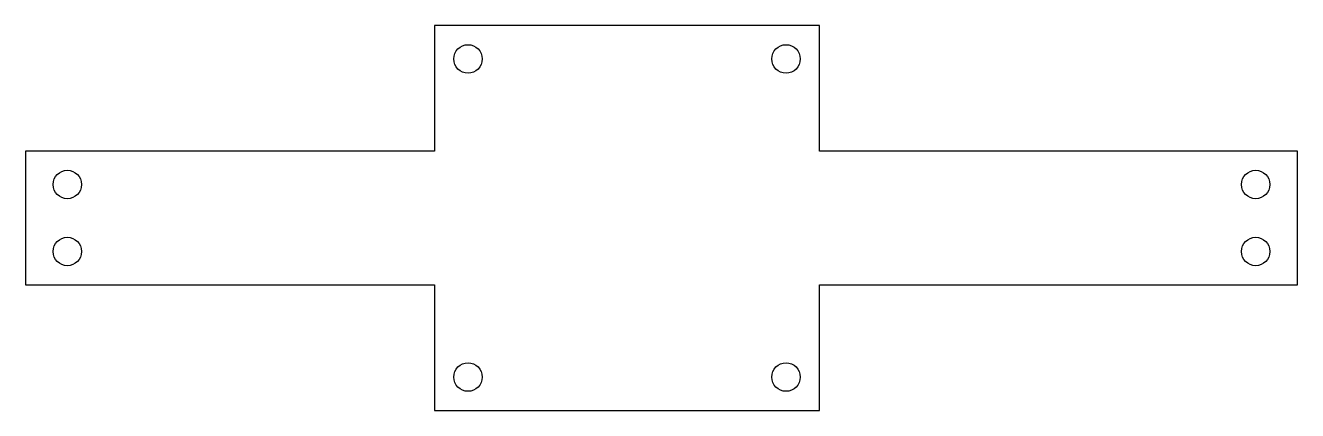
# Model space of a CAD drawing. Header units: millimetres. Extents: x -8 to 144, y 22 to 68.
import ezdxf

# ---------------------------------------------------------------- set-up
doc = ezdxf.new("R2010")
doc.units = ezdxf.units.MM
for name, color, linetype in [('BEAM_FIXINGS', 1, 'Continuous'), ('BEAM_OUTLINE', 5, 'Continuous'), ('CARRIER_FIXINGS', 3, 'Continuous')]:
    doc.layers.add(name, color=color, linetype=linetype)

msp = doc.modelspace()

# ---------------------------------------------------------------- linework, layer by layer
at = {"layer": 'BEAM_FIXINGS'}
for centre in [(-3.5, 48.82), (138.5, 48.82), (-3.5, 40.82), (138.5, 40.82)]:
    msp.add_circle(centre, 1.7, dxfattribs=at)
at = {"layer": 'BEAM_OUTLINE'}
msp.add_lwpolyline([(-8.5, 36.82), (40.3825, 36.82), (40.3825, 21.82), (86.3825, 21.82), (86.3825, 36.82), (143.5, 36.82), (143.5, 52.82), (86.3825, 52.82), (86.3825, 67.82), (40.3825, 67.82), (40.3825, 52.82), (-8.5, 52.82)], close=True, dxfattribs=at)
at = {"layer": 'CARRIER_FIXINGS'}
for centre in [(44.3825, 63.82), (82.3825, 63.82), (44.3825, 25.82), (82.3825, 25.82)]:
    msp.add_circle(centre, 1.7, dxfattribs=at)

doc.saveas('drawing.dxf')
